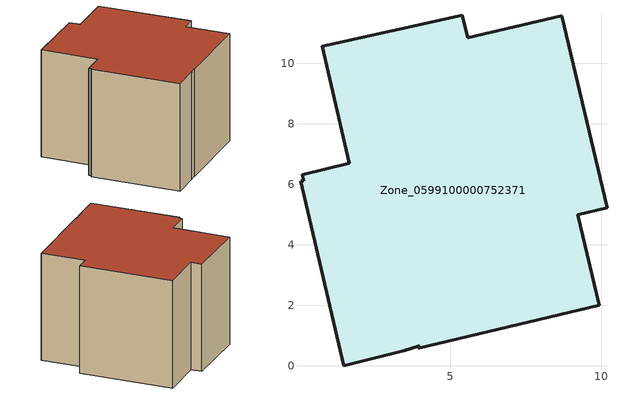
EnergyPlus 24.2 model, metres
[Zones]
Zone_0599100000752371
 floor ground (C_G): 9.22,5 9.93,2 3.94,0.58 3.98,0.66 3.46,0.5 1.48,0 0.04,6.1 0.15,6.12 0.1,6.32 1.65,6.7 0.76,10.57 5.39,11.6 5.57,10.85 8.68,11.58 10.18,5.23 z0
 wall outside (C_F): 5.57,10.85 5.39,11.6 0.76,10.57 1.65,6.7 0.1,6.32 0.15,6.12 0.04,6.1 1.48,0 3.46,0.5 3.98,0.66 3.94,0.58 9.93,2 9.22,5 10.18,5.23 8.68,11.58 5.57,10.85 z0:7.63
 roof outside (C_R): 0.15,6.12 0.04,6.1 1.48,0 3.46,0.5 3.98,0.66 3.94,0.58 9.93,2 9.22,5 10.18,5.23 8.68,11.58 5.57,10.85 5.39,11.6 0.76,10.57 1.65,6.7 0.1,6.32 z7.63
[BUILDING]
Pand.0599100000752371: North Axis=0; Terrain=City; Loads Convergence Tolerance Value=0.04; Temperature Convergence Tolerance Value=0.4; Solar Distribution=FullExterior; Maximum Number of Warmup Days=25; Minimum Number of Warmup Days=1
[Site:Location]
Rotterdam.The.Hague.AP_ZH_NLD Design_Conditions: Latitude=51.96; Longitude=4.45; Time Zone=1; Elevation=-4.5
[SITE:GROUNDTEMPERATURE:BUILDINGSURFACE]
18, 18, 18, 18, 18, 18, 18, 18, 18, 18, 18, 18
[MATERIAL] Thermal Absorptance=0.9; Solar Absorptance=0.7; Visible Absorptance=0.7
Name | Roughness | Thickness | Conductivity | Density | Specific Heat
G.D.2006-2014 | MediumSmooth | 0.15 | 0.06 | 540 | 1210
F.D.2006-2014 | Rough | 0.3 | 0.12 | 1920 | 840
R.D.2006-2014 | MediumRough | 0.2 | 0.08 | 1500 | 1000
[CONSTRUCTION]
C_G: G.D.2006-2014
C_F: F.D.2006-2014
C_R: R.D.2006-2014
[ZONE]
Zone_0599100000752371: Type=1; Multiplier=1; Ceiling Height=Autocalculate; Volume=Autocalculate; Floor Area=autocalculate; Part of Total Floor Area=Yes
[ZONEINFILTRATION:DESIGNFLOWRATE]
Infil_Zone_0599100000752371: Zone or ZoneList or Space or SpaceList=Zone_0599100000752371; Schedule=AlwaysOn; Design Flow Rate Calculation Method=Flow/Area; Flow Rate per Floor Area=0.0021; Constant Term Coefficient=1; Temperature Term Coefficient=0; Velocity Term Coefficient=0; Velocity Squared Term Coefficient=0
[HVACTEMPLATE:ZONE:IDEALLOADSAIRSYSTEM]
Zone_0599100000752371: Maximum Heating Supply Air Temperature=50; Minimum Cooling Supply Air Temperature=13; Maximum Heating Supply Air Humidity Ratio=0.0156; Minimum Cooling Supply Air Humidity Ratio=0.0077; Heating Limit=NoLimit; Cooling Limit=NoLimit; Dehumidification Control Type=ConstantSensibleHeatRatio; Cooling Sensible Heat Ratio=0.7; Dehumidification Setpoint=60; Humidification Control Type=None; Humidification Setpoint=30; Outdoor Air Method=None; Outdoor Air Flow Rate per Person=0.00944; Outdoor Air Flow Rate per Zone Floor Area=0; Outdoor Air Flow Rate per Zone=0; Demand Controlled Ventilation Type=None; Outdoor Air Economizer Type=NoEconomizer; Heat Recovery Type=None; Sensible Heat Recovery Effectiveness=0.7; Latent Heat Recovery Effectiveness=0.65
[ZONECONTROL:THERMOSTAT]
ThermostatControl_Zone_0599100000752371: Zone or ZoneList=Zone_0599100000752371; Control Type Schedule=DualSetpointControlType; Control 1=Thermostat_Zone_0599100000752371; Temperature Difference Between Cutout And Setpoint=0
[THERMOSTATSETPOINT:DUALSETPOINT]
Thermostat_Zone_0599100000752371: Heating Setpoint Temperature Schedule=HeatingSetpoint_Zone_0599100000752371; Cooling Setpoint Temperature Schedule=CoolingSetpoint_Zone_0599100000752371
[SCHEDULE:COMPACT]
HeatingSetpoint_Zone_0599100000752371: Through: 12/31, For: AllDays, Until: 24:00, 21
CoolingSetpoint_Zone_0599100000752371: Through: 12/31, For: AllDays, Until: 24:00, 24
DualSetpointControlType: Through: 12/31, For: AllDays, Until: 24:00, 4
AlwaysOn: Through: 12/31, For: AllDays, Until: 24:00, 1
